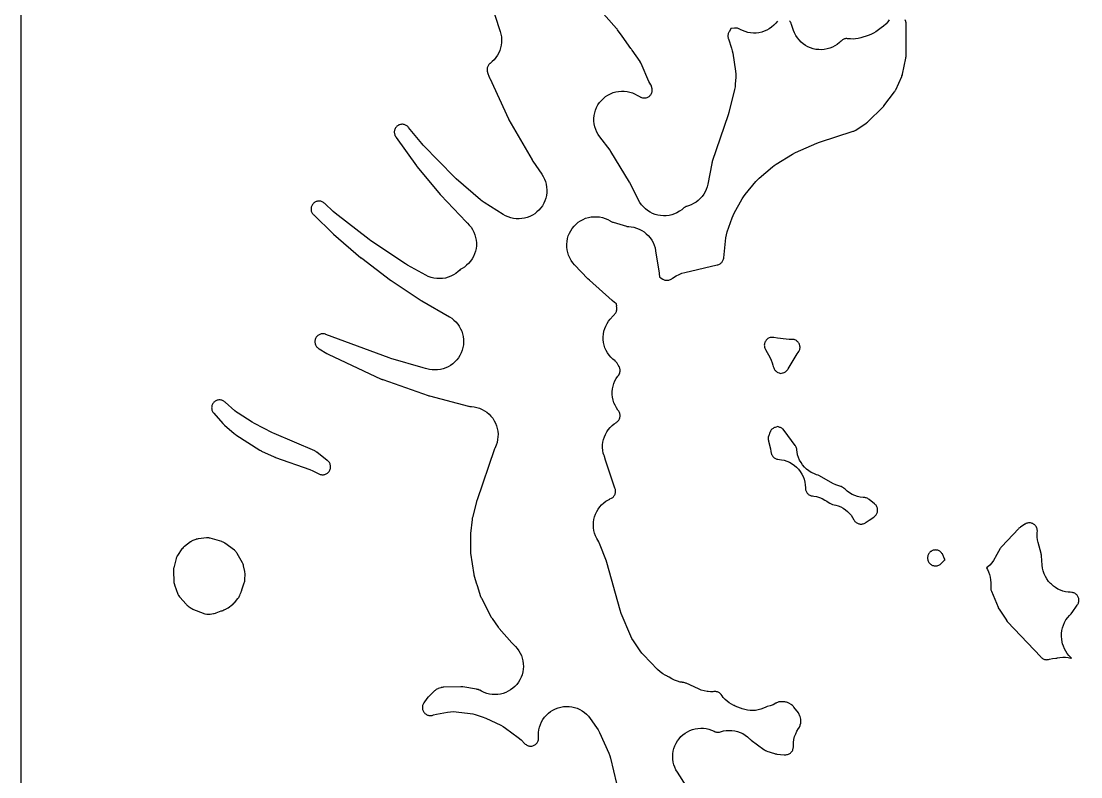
# Model space of a CAD drawing. Header units: millimetres. Extents: x 0 to 300, y 0 to 300.
# Drawn here: x -0.2 to 136.5, y 105.2 to 202.7 of the extents above; entities that cross this region are included whole.
import ezdxf

# ---------------------------------------------------------------- set-up
doc = ezdxf.new("R2010")
doc.units = ezdxf.units.MM
doc.layers.add('CUT', color=7, linetype='CONTINUOUS')

msp = doc.modelspace()

# ---------------------------------------------------------------- linework, layer by layer
at = {"layer": 'CUT'}
for points in [[(-0.175, 3.5), (-0.175, 296.4986), (-0.1573, 296.8588), (-0.1044, 297.2156), (-0.0168, 297.5654), (0.1047, 297.905), (0.2589, 298.231), (0.4443, 298.5404), (0.6592, 298.83), (0.9014, 299.0972), (1.1686, 299.3394), (1.4583, 299.5543), (1.7676, 299.7397), (2.0936, 299.8939), (2.4332, 300.0154), (2.783, 300.103), (3.1398, 300.1559), (3.5, 300.1736), (296.1703, 300.175)], [(97.3549, 202.7092), (97.1403, 202.4357), (96.891, 202.175), (96.6173, 201.9401), (96.3219, 201.7331), (96.0076, 201.5561), (95.6775, 201.4107), (95.3347, 201.2984), (94.9826, 201.2203), (94.6245, 201.177), (94.2639, 201.169), (93.9042, 201.1965), (93.549, 201.2591), (93.2016, 201.3562), (92.8654, 201.4868), (92.5436, 201.6498), (92.5095, 201.6693), (92.4079, 201.7195), (92.3141, 201.7549), (92.2172, 201.7809), (92.1182, 201.7973), (92.0181, 201.804), (91.9179, 201.8007), (91.8116, 201.7868), (91.4505, 201.7575), (91.3634, 201.7591), (91.3109, 201.6385), (91.137, 201.3261), (91.1076, 201.2789), (91.0632, 201.189), (91.0278, 201.0951), (91.0018, 200.9982), (90.9855, 200.8993), (90.9789, 200.7992), (90.9821, 200.6989), (90.9952, 200.5994), (91.0237, 200.4769), (91.0445, 200.4102), (91.4519, 199.2091), (91.543, 198.895), (91.6059, 198.5741), (91.9552, 196.246), (91.9922, 195.8664), (91.9896, 195.4849), (91.935, 194.557), (91.9002, 194.2242), (91.8352, 193.8959), (91.11, 190.9444), (91.0207, 190.6388), (88.9673, 184.5964), (88.9338, 184.4852), (88.9239, 184.4474), (88.8982, 184.3342), (88.3965, 181.6955), (88.3123, 181.3467), (88.1945, 181.0077), (88.0443, 180.6818), (87.8629, 180.3722), (87.6522, 180.0817), (87.4142, 179.8132), (87.1512, 179.5691), (86.8656, 179.3518), (86.5601, 179.1635), (86.2378, 179.0058), (85.9016, 178.8803), (85.6475, 178.7994), (85.5856, 178.7781), (85.477, 178.7322), (85.3942, 178.6877), (85.3158, 178.6359), (85.2196, 178.5587), (85.2002, 178.5416), (85.1986, 178.5434), (85.0217, 178.3886), (84.7267, 178.1779), (84.4124, 177.9973), (84.0819, 177.8486), (83.7383, 177.7331), (83.385, 177.6521), (83.0254, 177.6063), (82.6631, 177.5961), (82.3015, 177.6216), (81.9442, 177.6826), (81.5946, 177.7786), (81.2562, 177.9085), (80.9323, 178.0711), (80.6259, 178.2649), (80.3401, 178.4878), (80.0777, 178.7379), (79.8412, 179.0126), (79.6329, 179.3092), (79.4548, 179.625), (78.3584, 181.8148), (78.3264, 181.8755), (78.3152, 181.8958), (78.2807, 181.9552), (75.8956, 185.8737), (75.8478, 185.9477), (75.831, 185.9723), (75.7794, 186.0437), (74.4519, 187.7796), (74.2448, 188.0804), (74.0685, 188.4002), (73.9248, 188.736), (73.8152, 189.0844), (73.7407, 189.4419), (73.7021, 189.8051), (73.6996, 190.1703), (73.7335, 190.5339), (73.8033, 190.8924), (73.9083, 191.2422), (74.0475, 191.5799), (74.2195, 191.902), (74.4227, 192.2055), (74.655, 192.4873), (74.9141, 192.7447), (75.1975, 192.9751), (75.5023, 193.1762), (75.8256, 193.3461), (76.1642, 193.4831), (76.5147, 193.5857), (76.8736, 193.6531), (77.2375, 193.6845), (77.6026, 193.6796), (77.9655, 193.6386), (78.3226, 193.5617), (78.6702, 193.4497), (79.005, 193.3038), (79.3237, 193.1254), (79.4397, 193.0526), (79.4869, 193.0243), (79.5923, 192.969), (79.6424, 192.9464), (79.7112, 192.9168), (79.7574, 192.897), (79.8233, 192.8706), (79.9451, 192.8321), (80.0447, 192.8112), (80.146, 192.8004), (80.2478, 192.7997), (80.3492, 192.8091), (80.4491, 192.8286), (80.5466, 192.8579), (80.6408, 192.8968), (80.7305, 192.9448), (80.8151, 193.0016), (80.8936, 193.0664), (80.9652, 193.1388), (81.0293, 193.2179), (81.0852, 193.303), (81.1323, 193.3933), (81.1702, 193.4878), (81.1985, 193.5856), (81.217, 193.6857), (81.2254, 193.7872), (81.2237, 193.889), (81.2118, 193.9901), (81.1844, 194.1149), (81.164, 194.1829), (81.1413, 194.2521), (81.1201, 194.3124), (81.0655, 194.4395), (81.0364, 194.4963), (80.7973, 194.9387), (79.7897, 197.2507), (79.7591, 197.3164), (79.6821, 197.4531), (79.6419, 197.5133), (78.6319, 198.9444), (78.6083, 198.9881), (78.5543, 199.0807), (78.535, 199.1114), (78.4752, 199.2003), (77.3413, 200.773), (76.7586, 201.5987), (76.703, 201.673), (76.6835, 201.6976), (76.6238, 201.7687), (71.3036, 207.758)], [(60.2554, 205.492), (61.6067, 201.3555), (61.7, 201.0156), (61.7602, 200.6683), (61.787, 200.3168), (61.7799, 199.9644), (61.7391, 199.6142), (61.6649, 199.2696), (61.558, 198.9337), (61.4195, 198.6096), (61.2505, 198.3002), (61.0527, 198.0084), (60.8279, 197.7369), (60.578, 197.4883), (60.3055, 197.2647), (60.2896, 197.2529), (60.2156, 197.1858), (60.1486, 197.1118), (60.0891, 197.0316), (60.0377, 196.946), (59.9949, 196.8558), (59.9611, 196.7618), (59.9366, 196.665), (59.9217, 196.5662), (59.9165, 196.4665), (59.9211, 196.3668), (59.9354, 196.2679), (59.9653, 196.1463), (59.9868, 196.0802), (60.1911, 195.5008), (60.2185, 195.4285), (60.2283, 195.4042), (60.2591, 195.3333), (62.6628, 190.1199), (62.6957, 190.0526), (62.7073, 190.0301), (62.7432, 189.9643), (65.7162, 184.7977), (65.7517, 184.7388), (65.7641, 184.7192), (65.802, 184.6619), (66.971, 182.9707), (67.1605, 182.6658), (67.3194, 182.3438), (67.446, 182.0078), (67.5393, 181.6611), (67.5983, 181.3069), (67.6224, 180.9487), (67.6115, 180.5898), (67.5656, 180.2337), (67.4851, 179.8838), (67.3709, 179.5434), (67.2241, 179.2157), (67.0459, 178.904), (66.8382, 178.6111), (66.6029, 178.3399), (66.3423, 178.093), (66.0588, 177.8727), (65.7552, 177.681), (65.4343, 177.52), (65.0992, 177.391), (64.7531, 177.2953), (64.3994, 177.2338), (64.0413, 177.2072), (63.6824, 177.2156), (63.326, 177.259), (62.9755, 177.337), (62.6343, 177.4488), (62.3057, 177.5934), (61.9927, 177.7694), (59.5273, 179.3186), (59.2941, 179.478), (59.0738, 179.6548), (55.9503, 182.3656), (55.7244, 182.5791), (51.6889, 186.7292), (51.4951, 186.9448), (49.7878, 189.003), (49.7425, 189.0549), (49.6544, 189.1424), (49.5777, 189.205), (49.4953, 189.2598), (49.4081, 189.3065), (49.3167, 189.3445), (49.222, 189.3734), (49.1251, 189.3931), (49.0266, 189.4033), (48.9276, 189.404), (48.8291, 189.395), (48.7318, 189.3766), (48.6368, 189.3489), (48.545, 189.3121), (48.4571, 189.2666), (48.374, 189.2128), (48.2965, 189.1512), (48.2254, 189.0824), (48.1612, 189.0071), (48.1046, 188.9259), (48.0562, 188.8396), (48.0163, 188.749), (47.9853, 188.655), (47.9636, 188.5585), (47.9513, 188.4603), (47.9486, 188.3613), (47.9555, 188.2626), (47.9719, 188.165), (47.9976, 188.0694), (48.0325, 187.9768), (48.0872, 187.8654), (48.1221, 187.8059), (48.128, 187.7963), (48.1585, 187.7487), (48.1691, 187.7328), (48.2013, 187.6864), (50.8156, 184.0378), (50.8506, 183.9908), (50.8627, 183.9751), (50.8993, 183.9292), (53.8672, 180.3502), (53.9036, 180.3078), (53.9161, 180.2937), (53.9538, 180.2526), (57.2036, 176.8297), (57.2389, 176.7936), (57.251, 176.7816), (57.2874, 176.7467), (57.3716, 176.6681), (57.6237, 176.4087), (57.849, 176.1256), (58.0454, 175.8219), (58.211, 175.5002), (58.3442, 175.1639), (58.4437, 174.816), (58.5085, 174.4601), (58.5379, 174.0996), (58.5318, 173.7378), (58.4902, 173.3785), (58.4134, 173.025), (58.3022, 172.6807), (58.1578, 172.349), (57.9814, 172.0332), (57.7748, 171.7362), (57.54, 171.461), (57.2793, 171.2102), (56.9952, 170.9862), (56.6904, 170.7913), (56.5476, 170.7095), (56.4643, 170.65), (56.3632, 170.5613), (56.3431, 170.5417), (56.3403, 170.5446), (56.1934, 170.4023), (55.8998, 170.1707), (55.5842, 169.9702), (55.2498, 169.8028), (54.9001, 169.6702), (54.5388, 169.5738), (54.1696, 169.5146), (53.7962, 169.4933), (53.4226, 169.51), (53.0527, 169.5647), (52.6902, 169.6566), (52.3389, 169.7849), (52.0025, 169.9482), (49.6603, 171.2365), (49.4021, 171.3925), (44.9155, 174.3639), (44.6882, 174.5272), (40.3287, 177.9184), (40.0533, 178.1554), (38.9726, 179.1826), (38.921, 179.2293), (38.8221, 179.3064), (38.7377, 179.3598), (38.6485, 179.4048), (38.5553, 179.4408), (38.459, 179.4675), (38.3606, 179.4848), (38.261, 179.4923), (38.1611, 179.4901), (38.0619, 179.4781), (37.9644, 179.4565), (37.8694, 179.4255), (37.7779, 179.3853), (37.6908, 179.3364), (37.6089, 179.2793), (37.5329, 179.2144), (37.4636, 179.1424), (37.4017, 179.064), (37.3478, 178.9799), (37.3023, 178.891), (37.2657, 178.798), (37.2383, 178.7019), (37.2205, 178.6036), (37.2124, 178.504), (37.214, 178.4041), (37.2253, 178.3049), (37.2463, 178.2072), (37.2768, 178.112), (37.3164, 178.0203), (37.3647, 177.9329), (37.4214, 177.8506), (37.5022, 177.7548), (37.5508, 177.705), (40.0164, 175.3034), (40.0564, 175.2657), (40.0701, 175.2532), (40.1114, 175.2168), (43.6545, 172.1954), (43.6913, 172.1649), (43.7039, 172.1548), (43.7415, 172.1254), (47.459, 169.3074), (47.5019, 169.276), (47.5165, 169.2656), (47.5604, 169.2356), (51.4223, 166.6794), (51.4638, 166.6528), (51.4779, 166.644), (51.5202, 166.6187), (55.0556, 164.5692), (55.3554, 164.3753), (55.635, 164.1533), (55.8917, 163.9052), (56.1231, 163.6333), (56.3271, 163.3403), (56.5017, 163.0289), (56.6452, 162.702), (56.7563, 162.3627), (56.834, 162.0142), (56.8775, 161.6599), (56.8864, 161.3029), (56.8606, 160.9468), (56.8004, 160.5949), (56.7064, 160.2505), (56.5793, 159.9169), (56.4205, 159.5971), (56.2314, 159.2943), (56.0138, 159.0112), (55.7698, 158.7506), (55.5017, 158.5149), (55.2119, 158.3063), (54.9032, 158.1269), (54.5786, 157.9782), (54.2412, 157.8617), (53.894, 157.7785), (53.5403, 157.7295), (53.1836, 157.7149), (52.8271, 157.7351), (52.4743, 157.7897), (51.9859, 157.8898), (51.6767, 157.9674), (47.5009, 159.2089), (47.2719, 159.2853), (39.1246, 162.3026), (39.0583, 162.3254), (38.9361, 162.3574), (38.8366, 162.3732), (38.7361, 162.3791), (38.6355, 162.3751), (38.5357, 162.3613), (38.4379, 162.3376), (38.3428, 162.3045), (38.2514, 162.2622), (38.1646, 162.2111), (38.0833, 162.1516), (38.0083, 162.0845), (37.9402, 162.0103), (37.8797, 161.9298), (37.8275, 161.8437), (37.7839, 161.7529), (37.7496, 161.6583), (37.7247, 161.5607), (37.7095, 161.4612), (37.7042, 161.3606), (37.7088, 161.26), (37.7233, 161.1604), (37.7476, 161.0626), (37.7813, 160.9677), (37.8242, 160.8766), (37.8759, 160.7902), (37.9358, 160.7093), (38.0034, 160.6346), (38.078, 160.567), (38.1795, 160.4918), (38.2388, 160.4543), (39.2459, 159.8518), (39.3178, 159.8112), (39.3424, 159.7981), (39.4163, 159.761), (46.2645, 156.5393), (46.343, 156.5048), (46.3698, 156.4939), (46.45, 156.4635), (52.3367, 154.4043), (52.4016, 154.3831), (52.4237, 154.3764), (52.4894, 154.3578), (57.5019, 153.0547), (57.5678, 153.0392), (57.7127, 153.0159), (57.7802, 153.01), (57.8905, 153.0029), (58.2501, 152.962), (58.6038, 152.886), (58.9483, 152.7756), (59.2804, 152.6318), (59.5966, 152.456), (59.8941, 152.25), (60.1698, 152.0157), (60.4212, 151.7555), (60.6458, 151.4718), (60.8414, 151.1674), (61.0061, 150.8453), (61.1383, 150.5085), (61.2368, 150.1603), (61.3006, 149.8041), (61.329, 149.4434), (61.3218, 149.0817), (61.2791, 148.7224), (61.2012, 148.369), (61.089, 148.0251), (60.9892, 147.7979), (60.991, 147.7971), (60.8999, 147.5923), (60.8781, 147.5328), (58.5883, 140.8403), (58.5678, 140.7762), (58.5613, 140.7544), (58.5435, 140.6895), (58.0377, 138.6979), (58.0137, 138.5878), (58.0068, 138.5504), (57.9903, 138.4388), (57.7814, 136.5979), (57.7735, 136.5049), (57.7717, 136.4734), (57.769, 136.3801), (57.7678, 134.3822), (57.7721, 134.2606), (57.7751, 134.2196), (57.7884, 134.0986), (58.1949, 131.3324), (58.2046, 131.2747), (58.2333, 131.1512), (58.25, 131.0951), (58.5682, 130.1032), (58.5816, 130.0513), (58.6245, 129.922), (58.6328, 129.9015), (59.0834, 128.4968), (59.1037, 128.4379), (59.156, 128.3135), (59.1838, 128.2577), (60.4574, 125.8433), (60.5097, 125.7513), (60.5284, 125.7208), (60.5865, 125.6323), (61.3664, 124.523), (61.4169, 124.455), (61.4345, 124.4324), (61.4884, 124.367), (63.1096, 122.499), (63.1449, 122.4599), (63.2259, 122.3794), (63.2653, 122.3444), (63.3191, 122.2983), (63.579, 122.0529), (63.8139, 121.7835), (64.0214, 121.4925), (64.1998, 121.1827), (64.3471, 120.8571), (64.4622, 120.5187), (64.5438, 120.1707), (64.5913, 119.8165), (64.6041, 119.4593), (64.5821, 119.1025), (64.5256, 118.7496), (64.4351, 118.4038), (64.3114, 118.0685), (64.1557, 117.7468), (63.9695, 117.4417), (63.7545, 117.1561), (63.5129, 116.8928), (63.2467, 116.6542), (62.9587, 116.4425), (62.6515, 116.2599), (62.328, 116.108), (61.9912, 115.9882), (61.6444, 115.9016), (61.2909, 115.8492), (60.9339, 115.8314), (60.5769, 115.8484), (60.2232, 115.8999), (59.8762, 115.9856), (59.5391, 116.1045), (59.2152, 116.2557), (58.9639, 116.3882), (58.8956, 116.4219), (58.7682, 116.4725), (58.6361, 116.5093), (58.5613, 116.5237), (56.806, 116.8145), (56.7402, 116.8238), (56.5969, 116.834), (56.5305, 116.834), (54.3293, 116.7849), (54.2603, 116.7816), (54.1367, 116.7668), (54.0152, 116.7401), (53.9489, 116.7204), (53.618, 116.613), (53.5574, 116.5918), (53.451, 116.5464), (53.3698, 116.5027), (53.2929, 116.4518), (53.2026, 116.3796), (53.1553, 116.3362), (52.3415, 115.5554), (52.2877, 115.501), (52.1811, 115.3741), (52.1368, 115.3117), (51.7693, 114.764), (51.7322, 114.7057), (51.6732, 114.5962), (51.6349, 114.5047), (51.6056, 114.41), (51.5856, 114.3129), (51.5751, 114.2143), (51.5743, 114.1151), (51.583, 114.0163), (51.6013, 113.9189), (51.6289, 113.8237), (51.6657, 113.7316), (51.7112, 113.6434), (51.765, 113.5602), (51.8266, 113.4825), (51.8955, 113.4111), (51.9709, 113.3468), (52.0523, 113.2901), (52.1387, 113.2415), (52.2295, 113.2015), (52.3237, 113.1706), (52.4204, 113.1489), (52.5188, 113.1366), (52.6179, 113.134), (52.7169, 113.141), (52.8146, 113.1575), (53.0264, 113.2148), (53.0267, 113.2135), (53.3777, 113.3036), (54.8044, 113.5768), (55.183, 113.6291), (55.565, 113.6418), (55.9463, 113.6147), (57.7378, 113.3935), (58.0704, 113.3368), (58.3964, 113.2498), (59.2997, 112.9639), (59.763, 112.7819), (61.6705, 111.879), (61.9828, 111.7122), (62.2777, 111.5162), (63.9161, 110.3093), (64.2935, 109.99), (64.7967, 109.5026), (64.8481, 109.4551), (64.9468, 109.3767), (65.0313, 109.3223), (65.1207, 109.2764), (65.2141, 109.2395), (65.3108, 109.2119), (65.4096, 109.194), (65.5098, 109.1859), (65.6102, 109.1876), (65.71, 109.1992), (65.8082, 109.2206), (65.9039, 109.2514), (65.996, 109.2916), (66.0837, 109.3406), (66.1662, 109.3979), (66.2427, 109.4631), (66.3124, 109.5355), (66.3746, 109.6143), (66.4289, 109.6989), (66.4745, 109.7884), (66.5111, 109.882), (66.5384, 109.9787), (66.556, 110.0776), (66.5639, 110.1778), (66.5612, 110.3097), (66.5593, 110.3372), (66.5612, 110.3374), (66.5452, 110.5665), (66.5554, 110.9261), (66.6006, 111.283), (66.6806, 111.6337), (66.7944, 111.9749), (66.9411, 112.3034), (67.1192, 112.616), (67.327, 112.9096), (67.5625, 113.1815), (67.8234, 113.4291), (68.1073, 113.65), (68.4115, 113.8421), (68.733, 114.0035), (69.0687, 114.1328), (69.4154, 114.2286), (69.7698, 114.29), (70.1286, 114.3165), (70.4882, 114.3077), (70.8453, 114.2639), (71.1963, 114.1854), (71.538, 114.0729), (71.867, 113.9275), (72.1803, 113.7507), (72.4748, 113.5441), (72.7477, 113.3097), (72.9963, 113.0498), (73.2183, 112.7667), (74.0501, 111.5924), (74.2451, 111.2861), (74.4089, 110.962), (75.6062, 108.2706), (75.7292, 107.9561), (75.8227, 107.6317), (76.6007, 104.3787)], [(85.5975, 104.0715), (84.4571, 105.8231), (84.2777, 106.1302), (84.1288, 106.4532), (84.0118, 106.7891), (83.9279, 107.1347), (83.8777, 107.4868), (83.8618, 107.8421), (83.8804, 108.1972), (83.9332, 108.5489), (84.0197, 108.8939), (84.1392, 109.2289), (84.2905, 109.5508), (84.4722, 109.8565), (84.6825, 110.1432), (84.9197, 110.4083), (85.1813, 110.6492), (85.465, 110.8637), (85.7681, 111.0497), (86.0878, 111.2056), (86.421, 111.3298), (86.7647, 111.4213), (87.1156, 111.4791), (87.4705, 111.5027), (87.826, 111.4919), (88.1788, 111.4468), (88.5255, 111.3678), (88.863, 111.2557), (89.1881, 111.1114), (89.2175, 111.0967), (89.3262, 111.0492), (89.4204, 111.0186), (89.5171, 110.9972), (89.6155, 110.9853), (89.7145, 110.983), (89.8133, 110.9903), (89.9109, 111.0071), (90.0363, 111.0414), (90.0388, 111.0422), (90.3936, 111.1388), (90.7563, 111.1994), (91.1233, 111.2235), (91.4908, 111.2108), (91.8552, 111.1614), (92.2129, 111.0759), (92.5602, 110.955), (92.8937, 110.8), (93.21, 110.6125), (93.506, 110.3943), (93.7787, 110.1476), (93.8296, 110.0967), (93.9279, 110.0101), (93.9757, 109.9732), (95.6106, 108.7632), (95.6328, 108.7468), (95.6953, 108.7031), (95.8139, 108.6336), (95.9393, 108.5773), (96.0113, 108.5516), (96.9809, 108.2355), (97.0562, 108.2132), (97.2228, 108.1786), (97.3008, 108.1691), (98.2314, 108.081), (98.3091, 108.0757), (98.4493, 108.0779), (98.5884, 108.0953), (98.6267, 108.1033), (98.6651, 108.1133), (98.7796, 108.1526), (98.8693, 108.1934), (98.9547, 108.2427), (99.0349, 108.2999), (99.1093, 108.3646), (99.177, 108.4362), (99.2376, 108.514), (99.2903, 108.5972), (99.3349, 108.6851), (99.3707, 108.7769), (99.3975, 108.8717), (99.4151, 108.9687), (99.4233, 109.0669), (99.4219, 109.1655), (99.4204, 109.2799), (99.4354, 109.6654), (99.4907, 110.0473), (99.5858, 110.4213), (99.7196, 110.7832), (99.8906, 111.1291), (100.097, 111.4552), (100.1427, 111.5197), (100.2113, 111.6347), (100.2562, 111.7315), (100.2995, 111.8582), (100.3179, 111.9302), (100.3663, 112.1419), (100.3793, 112.2051), (100.3949, 112.3204), (100.3989, 112.413), (100.3945, 112.5056), (100.3785, 112.6208), (100.3653, 112.684), (100.2937, 112.9914), (100.275, 113.0632), (100.2313, 113.1895), (100.1862, 113.2861), (100.1172, 113.4006), (100.0741, 113.461), (99.4926, 114.2321), (99.4493, 114.2867), (99.3643, 114.379), (99.2897, 114.4457), (99.1884, 114.5197), (99.1292, 114.5566), (98.8328, 114.7314), (98.77, 114.7664), (98.6524, 114.8205), (98.5549, 114.8541), (98.4544, 114.8776), (98.326, 114.8942), (98.2542, 114.898), (97.8296, 114.9099), (97.7622, 114.9101), (97.641, 114.902), (97.5455, 114.8864), (97.4518, 114.8619), (97.3609, 114.8286), (97.2513, 114.7762), (97.1927, 114.7429), (97.1551, 114.7203), (96.7997, 114.5326), (96.4259, 114.3848), (96.0553, 114.2834), (95.9538, 114.2513), (95.865, 114.2137), (95.552, 114.0636), (95.2257, 113.9435), (94.8895, 113.8548), (94.5464, 113.7982), (94.1995, 113.7744), (93.8519, 113.7834), (93.5067, 113.8252), (93.167, 113.8995), (92.8358, 114.0056), (92.7421, 114.0406), (92.5948, 114.0834), (92.2507, 114.2023), (91.9201, 114.3547), (91.7875, 114.424), (91.7626, 114.4347), (91.4478, 114.5885), (91.149, 114.7716), (90.8691, 114.9824), (90.6105, 115.2188), (90.3756, 115.4788), (90.23, 115.6746), (90.2293, 115.6742), (90.0992, 115.8489), (90.0331, 115.9219), (89.9602, 115.9882), (89.8813, 116.0472), (89.7971, 116.0983), (89.7083, 116.141), (89.6159, 116.175), (89.5206, 116.1999), (89.4234, 116.2156), (89.3251, 116.2218), (89.1958, 116.2175), (89.1689, 116.2153), (89.1686, 116.2182), (89.0367, 116.2065), (88.733, 116.2048), (88.4302, 116.2282), (88.2899, 116.2449), (87.9116, 116.3101), (87.5421, 116.4144), (87.1856, 116.5567), (85.5873, 117.2935), (85.5238, 117.3209), (85.4063, 117.3618), (85.3098, 117.3852), (85.0925, 117.416), (85.0929, 117.4187), (84.8372, 117.4561), (84.4585, 117.5534), (84.0924, 117.6905), (83.7428, 117.8657), (83.4139, 118.077), (83.4085, 118.0809), (83.3226, 118.1309), (83.2039, 118.1853), (83.1882, 118.1916), (82.8823, 118.3306), (82.5904, 118.497), (82.5818, 118.5024), (82.2251, 118.7591), (81.9015, 119.0566), (80.0741, 120.9502), (79.8559, 121.1976), (79.6607, 121.4637), (78.7832, 122.78), (78.604, 123.0785), (78.4539, 123.3927), (77.2273, 126.3065), (77.0748, 126.7443), (75.3679, 132.8592), (75.3431, 132.94), (75.3341, 132.967), (75.3052, 133.0464), (74.4139, 135.3186), (74.373, 135.414), (74.3582, 135.4457), (74.3114, 135.5384), (74.0728, 135.9764), (73.9155, 136.3025), (73.7911, 136.6426), (73.7007, 136.9932), (73.6452, 137.351), (73.6252, 137.7125), (73.6409, 138.0742), (73.6922, 138.4326), (73.7784, 138.7843), (73.8988, 139.1257), (74.0523, 139.4537), (74.2372, 139.7649), (74.4519, 140.0565), (74.6943, 140.3255), (74.9619, 140.5694), (75.2522, 140.7857), (75.5625, 140.9724), (75.7579, 141.0652), (75.7568, 141.0676), (75.9597, 141.164), (76.0466, 141.2165), (76.1279, 141.2773), (76.2027, 141.3459), (76.2704, 141.4216), (76.3302, 141.5036), (76.3816, 141.5911), (76.4241, 141.6834), (76.4572, 141.7794), (76.4806, 141.8781), (76.4941, 141.9788), (76.4975, 142.0802), (76.4908, 142.1815), (76.4742, 142.2817), (76.4477, 142.3797), (76.41, 142.4786), (76.2995, 142.7228), (76.2039, 142.9854), (75.166, 146.2145), (75.1419, 146.2832), (75.1299, 146.3106), (75.1235, 146.3369), (75.1054, 146.4038), (75.0538, 146.5508), (75.0435, 146.5761), (75.0451, 146.5767), (74.9651, 146.774), (74.9049, 146.9922), (74.8441, 147.3405), (74.817, 147.6931), (74.8239, 148.0466), (74.8647, 148.3979), (74.9392, 148.7435), (75.0465, 149.0805), (75.1857, 149.4055), (75.3554, 149.7157), (75.5543, 150.0081), (75.7803, 150.2801), (76.0313, 150.5291), (76.3052, 150.7528), (76.5993, 150.9491), (76.6235, 150.9637), (76.7041, 151.0235), (76.7784, 151.091), (76.8457, 151.1654), (76.9055, 151.2461), (76.957, 151.3322), (76.9998, 151.423), (77.0335, 151.5175), (77.0578, 151.6149), (77.0724, 151.7142), (77.0772, 151.8145), (77.0721, 151.9147), (77.0572, 152.014), (77.0327, 152.1113), (76.9987, 152.2058), (76.9557, 152.2964), (76.9039, 152.3824), (76.7914, 152.5335), (76.5903, 152.8333), (76.4196, 153.1514), (76.2809, 153.4846), (76.1756, 153.8299), (76.1047, 154.1839), (76.0688, 154.5431), (76.0684, 154.9041), (76.1033, 155.2634), (76.1734, 155.6175), (76.2779, 155.9631), (76.4157, 156.2967), (76.5857, 156.6152), (76.786, 156.9155), (76.8929, 157.0599), (76.9573, 157.1673), (76.9696, 157.1916), (76.9858, 157.2281), (77.0283, 157.3474), (77.0528, 157.4467), (77.0672, 157.5479), (77.0715, 157.6501), (77.0655, 157.7522), (77.0494, 157.8532), (77.0232, 157.952), (76.9873, 158.0478), (76.942, 158.1395), (76.9204, 158.1739), (76.8742, 158.2665), (76.838, 158.3274), (76.6849, 158.5705), (76.6471, 158.6274), (76.5719, 158.7247), (76.5048, 158.7961), (76.4312, 158.8609), (76.4167, 158.8713), (76.1349, 159.0964), (75.8766, 159.348), (75.6442, 159.6238), (75.4399, 159.9209), (75.2657, 160.2367), (75.1234, 160.568), (75.0141, 160.9117), (74.9391, 161.2645), (74.899, 161.6228), (74.8943, 161.9834), (74.9249, 162.3427), (74.9905, 162.6973), (75.0906, 163.0438), (75.2242, 163.3787), (75.39, 163.699), (75.5864, 164.0015), (75.8114, 164.2833), (76.1872, 164.7091), (76.335, 164.8766), (76.3854, 164.9337), (76.4301, 164.9869), (76.5034, 165.0884), (76.5536, 165.1745), (76.5952, 165.2652), (76.6277, 165.3595), (76.651, 165.4565), (76.6646, 165.5553), (76.6686, 165.655), (76.6628, 165.7545), (76.6286, 165.9725), (76.6313, 165.9729), (76.5967, 166.1945), (76.5934, 166.256), (76.3346, 166.4283), (76.0601, 166.6518), (73.1199, 169.2922), (72.918, 169.488), (71.2111, 171.2749), (70.9721, 171.5514), (70.7617, 171.8503), (70.5821, 172.1686), (70.435, 172.5032), (70.3218, 172.8507), (70.2438, 173.2078), (70.2015, 173.5708), (70.1956, 173.9363), (70.226, 174.3005), (70.2924, 174.6599), (70.3942, 175.011), (70.5303, 175.3502), (70.6995, 175.6742), (70.9, 175.9797), (71.1299, 176.2639), (71.3868, 176.5238), (71.6683, 176.7569), (71.9716, 176.9609), (72.2936, 177.1338), (72.6313, 177.2738), (72.9811, 177.3796), (73.3397, 177.4501), (73.7036, 177.4846), (74.0691, 177.4829), (74.4326, 177.4448), (74.7905, 177.3708), (75.1393, 177.2616), (75.4756, 177.1183), (75.7959, 176.9424), (75.8537, 176.9068), (75.9075, 176.8752), (76.0079, 176.8249), (76.1123, 176.7836), (76.1716, 176.7645), (77.8865, 176.2539), (77.947, 176.2374), (78.0576, 176.2148), (78.1471, 176.2046), (78.1751, 176.2014), (78.1997, 176.1997), (78.1997, 176.1992), (78.4818, 176.178), (78.8416, 176.1146), (79.1934, 176.0158), (79.5337, 175.8825), (79.859, 175.7161), (80.1662, 175.5183), (80.4523, 175.2908), (80.7143, 175.0361), (80.9497, 174.7567), (81.1563, 174.4552), (81.3318, 174.1347), (81.4747, 173.7984), (81.5835, 173.4495), (81.657, 173.0916), (82.1052, 170.1853), (82.1281, 170.0581), (82.1259, 170.0577), (82.1697, 169.7775), (82.1738, 169.7061), (82.3849, 169.571), (82.5794, 169.4323), (82.6656, 169.3833), (82.7591, 169.342), (82.8563, 169.3101), (82.9562, 169.2882), (83.0578, 169.2763), (83.16, 169.2747), (83.262, 169.2833), (83.3625, 169.302), (83.4607, 169.3307), (83.5555, 169.3691), (83.646, 169.4167), (83.7338, 169.4749), (83.828, 169.5352), (84.325, 169.8429), (84.6793, 170.0361), (85.0527, 170.1894), (85.4406, 170.3008), (89.6077, 171.2531), (89.6733, 171.2698), (89.7891, 171.3081), (89.8781, 171.3473), (89.9629, 171.3948), (90.0429, 171.4501), (90.1172, 171.5128), (90.1852, 171.5822), (90.2464, 171.6578), (90.3001, 171.7389), (90.3458, 171.8247), (90.3832, 171.9144), (90.4119, 172.0073), (90.4366, 172.1267), (90.4456, 172.1939), (90.7255, 174.7481), (90.7925, 175.1511), (90.9038, 175.5441), (91.5241, 177.3457), (91.6423, 177.6456), (91.7863, 177.934), (92.8098, 179.7764), (92.9883, 180.0654), (93.1928, 180.3366), (94.583, 182.0142), (94.792, 182.2458), (95.02, 182.4587), (96.7231, 183.9196), (96.9587, 184.1055), (97.2086, 184.2716), (99.2898, 185.5351), (99.7139, 185.7562), (102.4375, 186.9574), (102.7919, 187.0923), (107.1405, 188.4957), (107.2007, 188.5167), (107.3062, 188.5615), (107.4074, 188.6156), (107.4614, 188.6493), (108.8169, 189.5385), (108.8748, 189.5786), (108.9934, 189.6744), (109.0447, 189.7226), (110.9681, 191.6191), (111.0049, 191.6568), (111.0801, 191.7428), (111.1126, 191.7843), (112.461, 193.5791), (112.5064, 193.6432), (112.593, 193.7898), (112.6273, 193.8605), (113.3995, 195.5742), (113.4289, 195.6444), (113.4802, 195.801), (113.498, 195.875), (113.9334, 197.9233), (113.9471, 197.9968), (113.9639, 198.1578), (113.9659, 198.2326), (113.9632, 202.3186), (113.9618, 202.381), (113.9518, 202.493), (113.9321, 202.6037), (113.9172, 202.6643), (113.8602, 202.8755)], [(111.7899, 202.8654), (111.6042, 202.6144), (111.3978, 202.3801), (111.3382, 202.3181), (111.0656, 202.0614), (110.7682, 201.8338), (110.0621, 201.3484), (109.7503, 201.1562), (109.421, 200.9961), (109.0774, 200.8694), (108.1057, 200.5655), (107.783, 200.4804), (107.4539, 200.425), (107.1212, 200.3996), (106.7875, 200.4046), (106.4556, 200.4397), (106.4088, 200.4469), (106.3098, 200.4522), (106.2107, 200.448), (106.1125, 200.4341), (106.0161, 200.4108), (105.9224, 200.3782), (105.8323, 200.3368), (105.7466, 200.2868), (105.6662, 200.2287), (105.5686, 200.1426), (105.5491, 200.1236), (105.5489, 200.1238), (105.3567, 199.9372), (105.074, 199.7123), (104.7706, 199.5162), (104.4494, 199.3508), (104.1135, 199.2178), (103.7662, 199.1183), (103.4108, 199.0535), (103.0508, 199.0239), (102.6896, 199.0297), (102.3307, 199.071), (101.9776, 199.1473), (101.6337, 199.258), (101.3023, 199.4018), (100.9867, 199.5775), (100.6898, 199.7834), (100.4145, 200.0174), (100.1636, 200.2773), (99.9394, 200.5606), (99.7441, 200.8645), (99.5796, 201.1861), (99.4475, 201.5223), (99.1949, 202.2713), (99.1534, 202.3812), (99.1381, 202.4178), (99.0928, 202.5162), (99.0661, 202.566), (98.9989, 202.6722), (98.9372, 202.7511)]]:
    msp.add_lwpolyline(points, dxfattribs=at)
for points in [[(95.7415, 160.5366), (95.7908, 160.4226), (95.8227, 160.3614), (96.4298, 159.2625), (96.5806, 158.9568), (96.7024, 158.6385), (96.7943, 158.3102), (96.8303, 158.1537), (96.8478, 158.0857), (96.8881, 157.9659), (96.9295, 157.8741), (96.9798, 157.7867), (97.0384, 157.7048), (97.1048, 157.629), (97.1784, 157.5601), (97.2583, 157.4988), (97.344, 157.4457), (97.4344, 157.4013), (97.5831, 157.3456), (97.7792, 157.2611), (98.0612, 157.3432), (98.1247, 157.3583), (98.22, 157.3911), (98.3115, 157.4332), (98.3985, 157.4841), (98.48, 157.5433), (98.5553, 157.6103), (98.6236, 157.6843), (98.6998, 157.7852), (98.7378, 157.8442), (99.9207, 159.7819), (100.0362, 159.9595), (100.128, 160.0919), (100.1775, 160.1806), (100.2175, 160.2722), (100.2483, 160.3673), (100.2697, 160.4649), (100.2814, 160.5642), (100.2834, 160.6641), (100.2757, 160.7637), (100.2582, 160.8621), (100.2312, 160.9584), (100.195, 161.0515), (100.1498, 161.1406), (100.0961, 161.2249), (100.0345, 161.3036), (99.9654, 161.3759), (99.8897, 161.441), (99.8079, 161.4985), (99.7209, 161.5477), (99.6295, 161.5882), (99.5346, 161.6195), (99.4371, 161.6415), (99.3379, 161.6538), (99.238, 161.6564), (99.2129, 161.6545), (98.8596, 161.646), (98.5071, 161.6715), (97.3792, 161.8078), (96.9051, 161.8969), (96.9045, 161.8971), (96.8066, 161.9123), (96.7077, 161.9181), (96.6087, 161.9142), (96.5106, 161.9007), (96.4142, 161.8778), (96.3205, 161.8457), (96.2303, 161.8046), (96.1445, 161.7551), (96.064, 161.6974), (95.9894, 161.6322), (95.9214, 161.5602), (95.8608, 161.4818), (95.808, 161.398), (95.7636, 161.3094), (95.728, 161.217), (95.7014, 161.1215), (95.6843, 161.024), (95.6767, 160.9252), (95.6786, 160.8262), (95.6902, 160.7278), (95.7112, 160.631)], [(24.4627, 152.4477), (24.5042, 152.3575), (24.5543, 152.2717), (24.6272, 152.1707), (24.6717, 152.1177), (25.8461, 150.7855), (25.9253, 150.7016), (25.9531, 150.6743), (26.038, 150.5961), (27.297, 149.5154), (27.3871, 149.4433), (27.4183, 149.4201), (27.5132, 149.3545), (30.5873, 147.3821), (30.6871, 147.3229), (30.7214, 147.3041), (30.8252, 147.2519), (32.4721, 146.4951), (32.5391, 146.4661), (32.562, 146.4568), (32.6303, 146.4307), (37.0579, 144.8504), (37.4298, 144.6942), (38.2212, 144.3093), (38.2845, 144.2804), (38.402, 144.2368), (38.4986, 144.2114), (38.5972, 144.1956), (38.6969, 144.1895), (38.7968, 144.1931), (38.8958, 144.2064), (38.993, 144.2294), (39.0875, 144.2617), (39.1784, 144.3031), (39.2648, 144.3532), (39.346, 144.4114), (39.421, 144.4774), (39.4893, 144.5503), (39.5501, 144.6295), (39.6029, 144.7143), (39.6472, 144.8039), (39.6825, 144.8973), (39.7085, 144.9938), (39.725, 145.0923), (39.7317, 145.192), (39.7288, 145.2918), (39.716, 145.3909), (39.6937, 145.4882), (39.662, 145.583), (39.6212, 145.6741), (39.5717, 145.7609), (39.5139, 145.8424), (39.4485, 145.9179), (39.3575, 146.0041), (39.3037, 146.0481), (37.9676, 147.0871), (37.9194, 147.123), (37.8287, 147.182), (37.7333, 147.2331), (37.6787, 147.2581), (32.4467, 149.5184), (32.2303, 149.6204), (29.9118, 150.8065), (29.5962, 150.9883), (27.8214, 152.131), (27.5981, 152.2868), (27.3868, 152.4587), (26.1207, 153.5699), (26.0676, 153.6143), (25.9664, 153.687), (25.8805, 153.7368), (25.7902, 153.7781), (25.6963, 153.8104), (25.5996, 153.8335), (25.5013, 153.8471), (25.402, 153.851), (25.3029, 153.8453), (25.2047, 153.83), (25.1085, 153.8053), (25.0152, 153.7713), (24.9256, 153.7284), (24.8406, 153.6771), (24.761, 153.6177), (24.6875, 153.5509), (24.6208, 153.4773), (24.5616, 153.3975), (24.5105, 153.3124), (24.4678, 153.2227), (24.4341, 153.1293), (24.4095, 153.033), (24.3944, 152.9349), (24.389, 152.8357), (24.3931, 152.7365), (24.4069, 152.6381), (24.4302, 152.5415)], [(96.888, 150.2331), (96.802, 150.1814), (96.7214, 150.1215), (96.6471, 150.054), (96.5798, 149.9795), (96.5201, 149.8988), (96.4687, 149.8126), (96.415, 149.6986), (96.39, 149.6333), (96.2431, 149.2206), (96.2214, 149.1546), (96.1912, 149.0333), (96.1766, 148.9346), (96.1717, 148.835), (96.1766, 148.7354), (96.1948, 148.6117), (96.2099, 148.5438), (96.4624, 147.5288), (96.5268, 147.2108), (96.5609, 146.9929), (96.5869, 146.8936), (96.6227, 146.7974), (96.668, 146.7053), (96.7223, 146.6183), (96.785, 146.5371), (96.8555, 146.4626), (96.9332, 146.3955), (97.0172, 146.3366), (97.1067, 146.2864), (97.2008, 146.2454), (97.2985, 146.2141), (97.3988, 146.1927), (97.6245, 146.1679), (97.6244, 146.1669), (97.8792, 146.1389), (98.2407, 146.0618), (98.5927, 145.9488), (98.9315, 145.801), (99.2537, 145.6199), (99.5562, 145.4073), (99.8357, 145.1655), (100.0895, 144.8968), (100.3151, 144.6039), (100.5101, 144.2899), (100.6726, 143.9579), (100.8009, 143.6112), (100.8937, 143.2534), (100.9501, 142.8881), (100.9695, 142.5189), (100.9696, 142.4797), (100.9766, 142.3659), (100.9927, 142.2664), (101.0184, 142.169), (101.0537, 142.0746), (101.0981, 141.9841), (101.1512, 141.8985), (101.2124, 141.8185), (101.2812, 141.7449), (101.357, 141.6784), (101.4389, 141.6198), (101.5262, 141.5694), (101.6181, 141.528), (101.7135, 141.4957), (101.8367, 141.4673), (101.9061, 141.4566), (102.0426, 141.439), (102.4238, 141.3692), (102.7956, 141.2596), (103.1538, 141.1115), (103.4944, 140.9265), (103.6666, 140.8208), (103.7023, 140.7989), (103.7485, 140.7705), (103.9118, 140.6703), (104.1211, 140.5419), (104.1288, 140.5372), (104.1976, 140.4939), (104.3061, 140.4344), (104.3965, 140.3957), (104.4902, 140.3658), (104.7029, 140.32), (104.7023, 140.3171), (104.8891, 140.2771), (105.2179, 140.1736), (105.5356, 140.0397), (105.8394, 139.8767), (106.1266, 139.6859), (106.3946, 139.4691), (106.6411, 139.2281), (106.8639, 138.965), (107.0611, 138.6822), (107.231, 138.3822), (107.251, 138.3425), (107.3042, 138.2588), (107.3652, 138.1805), (107.4335, 138.1086), (107.5085, 138.0436), (107.5894, 137.9862), (107.6755, 137.9369), (107.766, 137.8962), (107.86, 137.8645), (107.9566, 137.842), (108.055, 137.829), (108.1542, 137.8256), (108.2532, 137.8318), (108.3511, 137.8476), (108.4471, 137.8728), (108.5402, 137.9072), (108.6294, 137.9505), (108.7141, 138.0022), (108.8182, 138.0805), (108.8281, 138.0888), (109.1804, 138.3481), (109.7904, 138.7433), (109.8491, 138.7834), (109.9491, 138.8634), (110.022, 138.9348), (110.0875, 139.0132), (110.1448, 139.0976), (110.1934, 139.1874), (110.2328, 139.2816), (110.2626, 139.3792), (110.2826, 139.4793), (110.2924, 139.5809), (110.292, 139.683), (110.2815, 139.7846), (110.2609, 139.8845), (110.2304, 139.982), (110.1904, 140.0759), (110.1411, 140.1653), (110.0832, 140.2494), (110.0172, 140.3272), (109.9251, 140.4162), (109.8704, 140.4616), (109.1818, 141.0049), (109.1251, 141.0473), (109.0177, 141.1159), (108.9271, 141.1619), (108.8324, 141.1986), (108.7344, 141.2257), (108.6343, 141.2429), (108.4233, 141.258), (108.0509, 141.3037), (107.6852, 141.3872), (107.3298, 141.5075), (106.9886, 141.6635), (106.665, 141.8534), (106.3625, 142.0753), (106.0842, 142.3269), (105.9698, 142.4415), (105.8908, 142.5062), (105.8059, 142.5626), (105.7157, 142.6103), (105.5971, 142.6586), (105.5295, 142.6804), (105.2761, 142.7551), (104.8835, 142.8955), (104.5093, 143.0795), (102.7838, 144.0532), (102.7204, 144.0869), (102.602, 144.1388), (102.4028, 144.2031), (102.0574, 144.334), (101.727, 144.4989), (101.4147, 144.6961), (101.1238, 144.9237), (100.8573, 145.1793), (100.6177, 145.4604), (100.4076, 145.7641), (100.229, 146.0873), (100.0837, 146.4269), (99.9733, 146.7793), (99.8988, 147.141), (99.8736, 147.3858), (99.8718, 147.3856), (99.869, 147.4128), (99.8495, 147.5423), (99.825, 147.6389), (99.7913, 147.7328), (99.7486, 147.8229), (99.6842, 147.9301), (99.6442, 147.9869), (98.2211, 149.9065), (98.178, 149.9616), (98.0935, 150.0549), (98.0191, 150.1223), (97.9385, 150.1821), (97.8523, 150.2337), (97.7616, 150.2766), (97.6754, 150.3074), (97.4255, 150.4109), (97.1912, 150.3397), (97.0732, 150.31), (96.9787, 150.2761)], [(124.8114, 130.9773), (124.8631, 130.6236), (124.8803, 130.2666), (124.8799, 129.6531), (124.8815, 129.5839), (124.8935, 129.4599), (124.9126, 129.3625), (124.9484, 129.2432), (124.973, 129.1785), (125.8225, 127.1005), (125.8509, 127.0357), (125.9226, 126.9005), (125.9603, 126.8406), (126.8999, 125.4273), (126.9345, 125.3777), (127.016, 125.2751), (127.0566, 125.2302), (131.347, 120.6864), (131.3949, 120.6381), (131.487, 120.5576), (131.5662, 120.5006), (131.6504, 120.4515), (131.739, 120.4107), (131.831, 120.3784), (131.9258, 120.3551), (132.0223, 120.3409), (132.1197, 120.336), (132.2171, 120.3404), (132.3137, 120.3541), (132.4382, 120.384), (132.4588, 120.39), (132.8549, 120.4821), (133.2587, 120.5298), (133.3019, 120.5325), (133.4303, 120.5501), (133.4552, 120.5561), (133.8076, 120.6231), (134.165, 120.6554), (134.5237, 120.6527), (134.8805, 120.615), (135.232, 120.5427), (135.2983, 120.5221), (135.2037, 120.6031), (134.9597, 120.8562), (134.741, 121.1314), (134.5496, 121.4263), (134.3872, 121.7381), (134.2554, 122.064), (134.1553, 122.401), (134.1061, 122.6013), (134.0355, 122.9683), (134.0026, 123.3406), (134.0076, 123.7143), (134.0506, 124.0856), (134.1311, 124.4505), (134.2482, 124.8054), (134.4008, 125.1466), (134.5872, 125.4705), (134.8055, 125.7738), (135.0535, 126.0534), (135.2165, 126.2193), (135.2589, 126.2643), (135.344, 126.3675), (135.3802, 126.4177), (136.0446, 127.3827), (136.0821, 127.44), (136.1419, 127.5477), (136.1811, 127.6378), (136.2115, 127.7312), (136.2328, 127.8271), (136.2448, 127.9246), (136.2473, 128.0228), (136.2404, 128.1208), (136.2242, 128.2177), (136.1987, 128.3126), (136.1642, 128.4046), (136.1211, 128.4928), (136.0697, 128.5766), (136.0104, 128.6549), (135.944, 128.7273), (135.8709, 128.7929), (135.7918, 128.8512), (135.7075, 128.9017), (135.6187, 128.9438), (135.5263, 128.9772), (135.4312, 129.0016), (135.3341, 129.0167), (135.1171, 129.0294), (135.1172, 129.0307), (134.8852, 129.0442), (134.5394, 129.0976), (134.2002, 129.1837), (133.8707, 129.3016), (133.554, 129.4504), (133.2528, 129.6286), (132.9699, 129.8346), (132.708, 130.0666), (132.6098, 130.1623), (132.35, 130.4433), (132.1208, 130.7498), (131.9247, 131.0785), (131.7639, 131.4257), (131.6401, 131.7879), (131.5546, 132.1609), (131.5083, 132.5408), (131.4255, 133.7384), (131.4189, 133.8083), (131.3935, 133.9583), (131.3767, 134.0265), (130.9913, 135.4389), (130.9146, 135.7844), (130.8716, 136.1358), (130.8626, 136.4896), (130.879, 136.7209), (130.8773, 136.721), (130.8927, 136.9379), (130.8902, 137.0362), (130.8783, 137.1337), (130.8571, 137.2297), (130.8267, 137.3232), (130.7875, 137.4134), (130.7398, 137.4993), (130.6841, 137.5803), (130.6209, 137.6556), (130.5507, 137.7244), (130.4742, 137.7862), (130.3922, 137.8403), (130.3053, 137.8864), (130.2144, 137.9238), (130.1204, 137.9524), (130.024, 137.9717), (129.9262, 137.9818), (129.8279, 137.9824), (129.73, 137.9735), (129.6334, 137.9553), (129.539, 137.9279), (129.4477, 137.8916), (129.338, 137.8352), (129.2795, 137.7996), (128.7322, 137.4478), (128.6625, 137.4001), (128.5215, 137.2837), (128.4614, 137.2243), (126.2948, 134.9548), (126.2526, 134.9086), (126.1823, 134.8206), (126.1199, 134.7268), (126.0888, 134.6725), (125.4506, 133.5001), (125.4136, 133.4287), (125.2292, 133.1123), (125.0142, 132.8158), (124.7708, 132.5422), (124.5013, 132.2942), (124.3426, 132.1749), (124.455, 131.9852), (124.6063, 131.6613), (124.7255, 131.3243)], [(19.5537, 130.1758), (19.5862, 130.0491), (19.6096, 129.9804), (20.0442, 128.8016), (20.068, 128.7414), (20.118, 128.6362), (20.1654, 128.5563), (20.2337, 128.4619), (20.275, 128.4122), (21.0888, 127.4783), (21.1312, 127.4318), (21.2128, 127.3533), (21.3011, 127.2823), (21.3527, 127.2462), (21.7572, 126.976), (21.8216, 126.9354), (21.9677, 126.859), (22.0377, 126.8293), (23.3001, 126.3324), (23.3629, 126.3094), (23.5019, 126.2693), (23.5673, 126.2553), (23.7547, 126.2198), (23.8346, 126.207), (23.9799, 126.1963), (24.1255, 126.2022), (24.2058, 126.2124), (24.6374, 126.2794), (24.7156, 126.2938), (24.8818, 126.3391), (24.9566, 126.3664), (25.6034, 126.623), (25.7275, 126.6557), (25.8258, 126.6927), (25.9436, 126.7515), (25.9758, 126.7708), (26.1989, 126.8593), (26.2574, 126.884), (26.3596, 126.9356), (26.4567, 126.996), (26.5083, 127.0331), (27.0864, 127.4684), (27.1461, 127.5159), (27.2667, 127.6289), (27.318, 127.6853), (27.7842, 128.2268), (27.8252, 128.2766), (27.8927, 128.3711), (27.9395, 128.4511), (27.9889, 128.5562), (28.0123, 128.6163), (28.0695, 128.7738), (28.1198, 128.8608), (28.1716, 128.9747), (28.1957, 129.0399), (28.2162, 129.0998), (28.2373, 129.1669), (28.2662, 129.2901), (28.2716, 129.3303), (28.6062, 130.2515), (28.6304, 130.3244), (28.6634, 130.4586), (28.6816, 130.5956), (28.6856, 130.6723), (28.703, 131.376), (28.7026, 131.4608), (28.6852, 131.6436), (28.6697, 131.7269), (28.5119, 132.4546), (28.4954, 132.5224), (28.4569, 132.6419), (28.4069, 132.7571), (28.3745, 132.8188), (27.6887, 134.0516), (27.6507, 134.1159), (27.5734, 134.2259), (27.503, 134.3066), (27.4045, 134.3981), (27.3459, 134.4444), (26.111, 135.3705), (26.0584, 135.4081), (25.9594, 135.4691), (25.8763, 135.5105), (25.7679, 135.5527), (25.7062, 135.572), (24.1981, 136.0062), (24.1307, 136.0238), (24.0074, 136.0466), (23.9078, 136.055), (23.7823, 136.0533), (23.7129, 136.0473), (22.6951, 135.9337), (22.6331, 135.9254), (22.5229, 135.9032), (22.415, 135.8714), (22.3564, 135.8498), (21.9526, 135.6912), (21.8953, 135.6673), (21.7952, 135.6175), (21.6998, 135.5591), (21.649, 135.5233), (20.8742, 134.9511), (20.8109, 134.9016), (20.7051, 134.8032), (20.611, 134.6935), (20.564, 134.6284), (19.9798, 133.7672), (19.9463, 133.7155), (19.8922, 133.6187), (19.8558, 133.5381), (19.8192, 133.4333), (19.8027, 133.374), (19.5017, 132.1957), (19.4859, 132.127), (19.4668, 132.0015), (19.4602, 131.8748), (19.4618, 131.8043), (19.529, 130.3776), (19.5343, 130.3051)], [(116.8086, 133.0646), (116.8534, 132.9727), (116.9072, 132.8857), (116.9852, 132.7839), (117.0055, 132.7611), (117.0259, 132.7404), (117.1212, 132.6572), (117.2033, 132.5986), (117.2908, 132.5484), (117.3828, 132.5071), (117.4784, 132.475), (117.5767, 132.4525), (117.6768, 132.4399), (117.7776, 132.4371), (117.8782, 132.4443), (117.9776, 132.4614), (118.0748, 132.4882), (118.1689, 132.5244), (118.259, 132.5698), (118.3442, 132.6238), (118.4236, 132.6859), (118.5194, 132.7774), (118.5384, 132.7975), (118.5416, 132.7945), (118.663, 132.9227), (118.9329, 133.1572), (119.0117, 133.2132), (118.8746, 133.4525), (118.7251, 133.7868), (118.687, 133.8848), (118.6428, 133.9723), (118.5906, 134.0552), (118.5306, 134.1327), (118.4634, 134.2041), (118.3897, 134.2688), (118.3102, 134.3261), (118.2256, 134.3755), (118.1366, 134.4166), (118.0441, 134.4489), (117.9489, 134.4723), (117.8519, 134.4864), (117.754, 134.4912), (117.6561, 134.4866), (117.559, 134.4726), (117.4638, 134.4494), (117.3712, 134.4172), (117.2822, 134.3762), (117.1759, 134.3144), (117.1563, 134.301), (117.1307, 134.2817), (117.035, 134.1973), (116.9655, 134.1223), (116.9038, 134.0408), (116.8506, 133.9535), (116.8063, 133.8613), (116.7715, 133.7651), (116.7465, 133.666), (116.7315, 133.5649), (116.7266, 133.4627), (116.7321, 133.3606), (116.7477, 133.2596), (116.7733, 133.1606)]]:
    msp.add_lwpolyline(points, close=True, dxfattribs=at)

doc.saveas('drawing.dxf')
